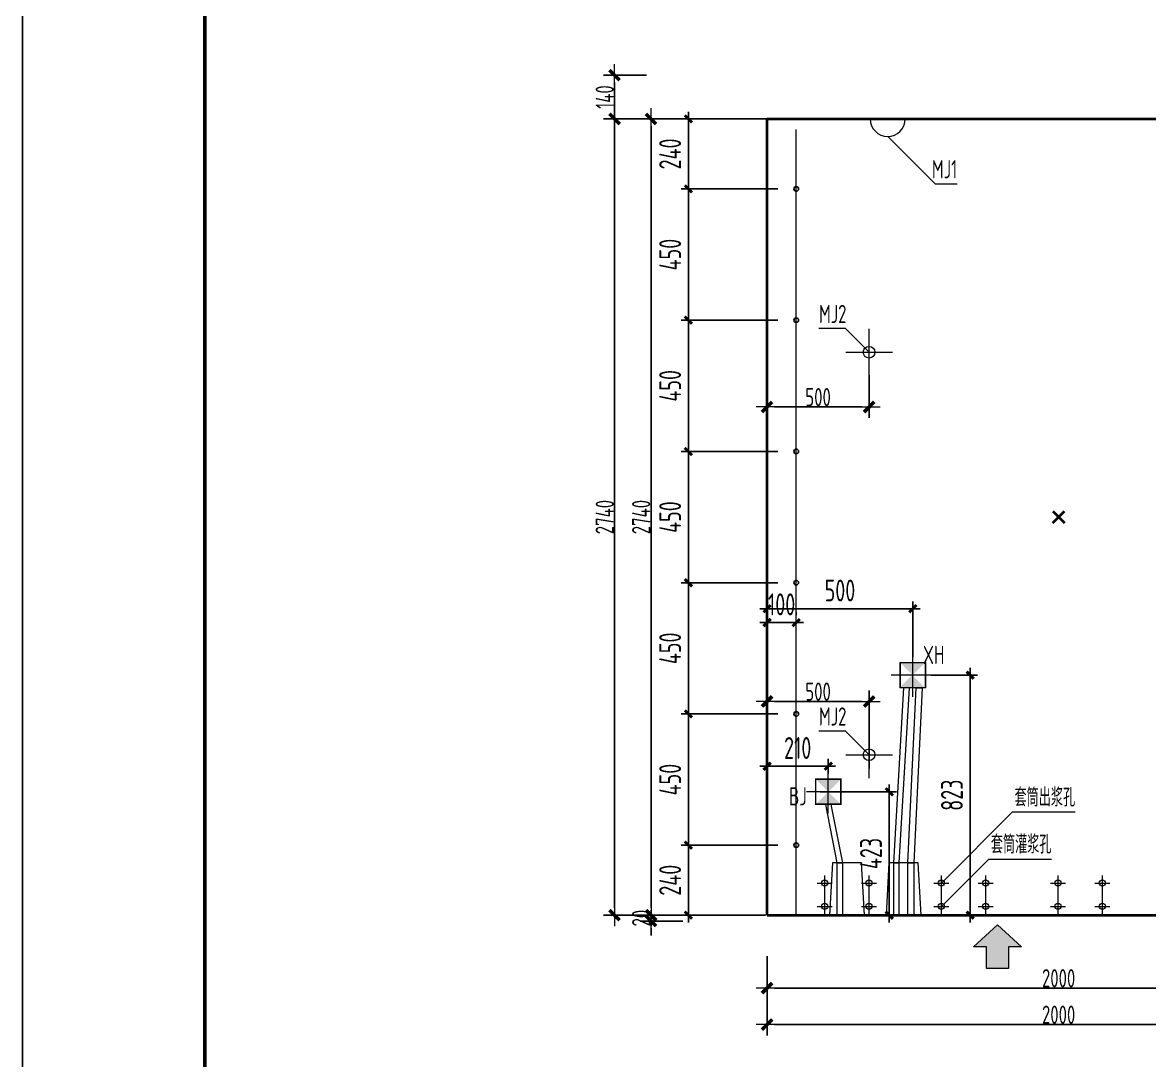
# Model space of a CAD drawing. Extents: x -85320 to 1679916, y -1321939 to 627.
# Drawn here: x 1617540 to 1633000, y -851246 to -837012 of the extents above; entities that cross this region are included whole.
import ezdxf
from ezdxf.enums import TextEntityAlignment as Align

# ---------------------------------------------------------------- set-up
doc = ezdxf.new("R2010")
doc.units = 0
doc.header["$LTSCALE"] = 1000
doc.linetypes.add('DOTE', pattern=[2.42, 2, -0.2, 0.02, -0.2])
for name, color, linetype in [('BORDER', 7, 'Continuous'), ('DIAN BOX', 7, 'Continuous'), ('S_WALL', 9, 'Continuous'), ('打印线框', 7, 'Continuous'), ('拉模', 7, 'Continuous')]:
    doc.layers.add(name, color=color, linetype=linetype)
for name, color, linetype, lineweight in [('WCOL', 7, 'Continuous', 0), ('参数表文字', 7, 'Continuous', 18), ('手孔', 6, 'Continuous', 0), ('直线', 7, 'Continuous', 18), ('预制墙埋件', 8, 'Continuous', 18), ('预制墙墙身水平筋', 130, 'Continuous', 18), ('预制墙墙身纵向受力筋', 1, 'Continuous', 18), ('预制墙详图标注', 3, 'Continuous', 18), ('预制墙详图轮廓', 3, 'Continuous', 35)]:
    doc.layers.add(name, color=color, linetype=linetype, lineweight=lineweight)
doc.styles.add('TSSD_Dimension', font='tssdeng.shx', dxfattribs={"width": 0.7, "bigfont": 'hztxt.shx'})
doc.styles.add('TSSD_Rein', font='Tssdeng.shx', dxfattribs={"width": 0.7, "bigfont": 'hztxt.shx'})
doc.styles.add('样式 1', font='yjkeng.shx', dxfattribs={"width": 0.7, "bigfont": 'yjkchn.shx'})
doc.dimstyles.new('标注', dxfattribs={"dimtxt": 300, "dimasz": 100, "dimexe": 100, "dimexo": 250, "dimgap": 100, "dimtad": 1, "dimdec": 0, "dimlfac": 0.25, "dimzin": 0, "dimdsep": 46, "dimtxsty": 'TSSD_Dimension', "dimblk": 'ARCHTICK', "dimcen": 0, "dimdle": 100, "dimclrt": 7, "dimadec": 0, "dimazin": 0, "dimtfac": 1, "dimtdec": 0, "dimtix": 1, "dimtmove": 2, "dimatfit": 3, "dimfxl": 1, "dimtolj": 1, "dimtzin": 0, "dimarcsym": 0})
doc.dimstyles.new('盈建科结构', dxfattribs={"dimscale": 100, "dimtxt": 2.5, "dimasz": 1, "dimexe": 1.5, "dimexo": 0.625, "dimgap": 0.1, "dimtad": 1, "dimdec": 0, "dimrnd": 1, "dimzin": 0, "dimdsep": 46, "dimtxsty": '样式 1', "dimblk": '_yjkbk', "dimblk1": 'ARCHTICK', "dimblk2": 'ARCHTICK', "dimcen": 0.09, "dimadec": 0, "dimazin": 0, "dimtfac": 1, "dimtdec": 4, "dimtix": 1, "dimtmove": 2, "dimatfit": 3, "dimfxl": 1, "dimtolj": 1, "dimtzin": 0, "dimarcsym": 0})

# ---------------------------------------------------------------- blocks, each defined once
blk = doc.blocks.new('_yjkbk')
blk.add_line((-1, 0), (1.5, 0))
blk.add_lwpolyline([(-0.7, -0.7, 0.5, 0.5, 0), (0.7, 0.7, 0.5, 0.5, 0)], format="xyseb")
blk = doc.blocks.new('*D1720')
at = {"layer": 'Defpoints', "color": 0, "transparency": 16777216}
for p in [(1627754, -849754), (1635754, -849754), (1635754, -850254)]:
    blk.add_point(p, dxfattribs=at)
at = {"layer": '预制墙详图标注', "color": 0, "lineweight": -2, "transparency": 16777216}
for p, q in [((1627754, -849816), (1627754, -850404)), ((1635754, -849816), (1635754, -850404)), ((1627854, -850254), (1635654, -850254))]:
    blk.add_line(p, q, dxfattribs=at)
at = {"layer": '预制墙详图标注', "color": 0, "lineweight": -2, "transparency": 16777216, "xscale": 100, "yscale": 100, "zscale": 100, "rotation": 180}
blk.add_blockref('_yjkbk', (1627754, -850254), dxfattribs=at)
at = {"layer": '预制墙详图标注', "color": 0, "lineweight": -2, "transparency": 16777216, "xscale": 100, "yscale": 100, "zscale": 100}
blk.add_blockref('_yjkbk', (1635754, -850254), dxfattribs=at)
at = {"layer": '预制墙详图标注', "color": 0, "transparency": 16777216, "insert": (1631754, -850244), "char_height": 250, "attachment_point": 8, "style": '样式 1'}
blk.add_mtext('\\A1;2000', dxfattribs=at)
blk = doc.blocks.new('_ArchTick')
at = {"color": 0, "linetype": 'ByBlock', "const_width": 0.4}
blk.add_lwpolyline([(-0.5, -0.5), (0.5, 0.5)], dxfattribs=at)
blk = doc.blocks.new('*D1721')
at = {"layer": 'Defpoints', "color": 0, "transparency": 16777216}
for p in [(1627754, -850254), (1635754, -850254), (1635754, -850754)]:
    blk.add_point(p, dxfattribs=at)
at = {"layer": '预制墙详图标注', "color": 0, "lineweight": -2, "transparency": 16777216}
for p, q in [((1627754, -850316), (1627754, -850904)), ((1635754, -850316), (1635754, -850904)), ((1627854, -850754), (1635654, -850754))]:
    blk.add_line(p, q, dxfattribs=at)
at = {"layer": '预制墙详图标注', "color": 0, "lineweight": -2, "transparency": 16777216, "xscale": 100, "yscale": 100, "zscale": 100, "rotation": 180}
blk.add_blockref('_yjkbk', (1627754, -850754), dxfattribs=at)
at = {"layer": '预制墙详图标注', "color": 0, "lineweight": -2, "transparency": 16777216, "xscale": 100, "yscale": 100, "zscale": 100}
blk.add_blockref('_yjkbk', (1635754, -850754), dxfattribs=at)
at = {"layer": '预制墙详图标注', "color": 0, "transparency": 16777216, "insert": (1631754, -850744), "char_height": 250, "attachment_point": 8, "style": '样式 1'}
blk.add_mtext('\\A1;2000', dxfattribs=at)
blk = doc.blocks.new('*D1722')
at = {"layer": 'Defpoints', "color": 0, "transparency": 16777216}
for p in [(1626162, -849254), (1626662, -849254), (1626662, -849334)]:
    blk.add_point(p, dxfattribs=at)
at = {"layer": '预制墙详图标注', "color": 0, "lineweight": -2, "transparency": 16777216}
for p, q in [((1626162, -849154), (1626162, -849054)), ((1626599, -849254), (1626012, -849254)), ((1626599, -849334), (1626012, -849334)), ((1626162, -849334), (1626162, -849254)), ((1626162, -849434), (1626162, -849534))]:
    blk.add_line(p, q, dxfattribs=at)
at = {"layer": '预制墙详图标注', "color": 0, "lineweight": -2, "transparency": 16777216, "xscale": 100, "yscale": 100, "zscale": 100}
for p, rotation in [((1626162, -849254), 270), ((1626162, -849334), 90)]:
    blk.add_blockref('_yjkbk', p, dxfattribs=dict(at, rotation=rotation))
at = {"layer": '预制墙详图标注', "color": 0, "transparency": 16777216, "insert": (1626152, -849294), "char_height": 250, "attachment_point": 8, "rotation": 90, "style": '样式 1'}
blk.add_mtext('\\A1;20', dxfattribs=at)
blk = doc.blocks.new('*D1768')
at = {"layer": 'Defpoints', "color": 0, "transparency": 16777216}
for p in [(1629754, -845051), (1627754, -845970), (1629754, -845962)]:
    blk.add_point(p, dxfattribs=at)
at = {"layer": 'WCOL', "color": 0, "lineweight": -2, "transparency": 16777216}
for p, q in [((1627654, -845051), (1629854, -845051)), ((1627754, -845720), (1627754, -844951)), ((1629754, -845712), (1629754, -844951))]:
    blk.add_line(p, q, dxfattribs=at)
at = {"layer": 'WCOL', "color": 0, "lineweight": -2, "transparency": 16777216, "xscale": 100, "yscale": 100, "zscale": 100, "rotation": 180}
blk.add_blockref('_ArchTick', (1627754, -845051), dxfattribs=at)
at = {"layer": 'WCOL', "color": 0, "lineweight": -2, "transparency": 16777216, "xscale": 100, "yscale": 100, "zscale": 100}
blk.add_blockref('_ArchTick', (1629754, -845051), dxfattribs=at)
at = {"layer": 'WCOL', "color": 7, "transparency": 16777216, "insert": (1628754, -844801), "char_height": 300, "attachment_point": 5, "style": 'TSSD_Dimension'}
blk.add_mtext('\\A1;500', dxfattribs=at)
blk = doc.blocks.new('手孔')
at = {"layer": '手孔', "color": 6}
blk.add_lwpolyline([(1383436, -746221), (1383916, -746221), (1383876, -745501), (1383476, -745501)], close=True, dxfattribs=at)
at = {"layer": '手孔', "color": 4}
for points in [[(1383538, -746221), (1383618, -746221), (1383618, -745501), (1383538, -745501)], [(1383817, -746221), (1383737, -746221), (1383737, -745501), (1383817, -745501)]]:
    blk.add_lwpolyline(points, close=True, dxfattribs=at)
blk = doc.blocks.new('*D1769')
at = {"layer": 'Defpoints', "color": 0, "transparency": 16777216}
for p in [(1629754, -845962), (1630540, -845962), (1629056, -849254)]:
    blk.add_point(p, dxfattribs=at)
at = {"layer": 'WCOL', "color": 0, "lineweight": -2, "transparency": 16777216}
for p, q in [((1630004, -845962), (1630640, -845962)), ((1630540, -849354), (1630540, -845862)), ((1629306, -849254), (1630640, -849254))]:
    blk.add_line(p, q, dxfattribs=at)
at = {"layer": 'WCOL', "color": 0, "lineweight": -2, "transparency": 16777216, "xscale": 100, "yscale": 100, "zscale": 100}
for p, rotation in [((1630540, -845962), 90), ((1630540, -849254), 270)]:
    blk.add_blockref('_ArchTick', p, dxfattribs=dict(at, rotation=rotation))
at = {"layer": 'WCOL', "color": 7, "transparency": 16777216, "insert": (1630290, -847608), "char_height": 300, "attachment_point": 5, "rotation": 90, "style": 'TSSD_Dimension'}
blk.add_mtext('\\A1;823', dxfattribs=at)
blk = doc.blocks.new('线盒反')
at = {"layer": 'DIAN BOX'}
h = blk.add_hatch(color=256, dxfattribs=at)
h.dxf.hatch_style = 1
h.paths.add_polyline_path([(1384986, -744413), (1384814, -744241), (1385158, -744241)])
at = {"color": 6, "const_width": 20}
blk.add_lwpolyline([(1384814, -744241), (1384814, -744241), (1385158, -744241), (1385158, -744585), (1384814, -744585), (1384814, -744241)], dxfattribs=at)
at = {"layer": 'WCOL', "color": 4, "linetype": 'DOTE'}
for p, q in [((1384986, -744712), (1384986, -744113)), ((1385286, -744413), (1384687, -744413))]:
    blk.add_line(p, q, dxfattribs=at)
at = {"layer": 'WCOL', "color": 5}
blk.add_lwpolyline([(1385158, -744585), (1384814, -744585), (1384814, -744241), (1385158, -744241)], close=True, dxfattribs=at)
blk = doc.blocks.new('线盒')
at = {"layer": 'DIAN BOX'}
h = blk.add_hatch(color=256, dxfattribs=at)
h.dxf.hatch_style = 1
h.paths.add_polyline_path([(1465682, -670175), (1465854, -670347), (1465510, -670347)])
at = {"color": 6, "const_width": 20}
blk.add_lwpolyline([(1465510, -670003), (1465854, -670003), (1465854, -670347), (1465510, -670347), (1465510, -670003)], dxfattribs=at)
at = {"layer": 'WCOL', "color": 4, "linetype": 'DOTE'}
for p, q in [((1465682, -670475), (1465682, -669876)), ((1465383, -670175), (1465982, -670175))]:
    blk.add_line(p, q, dxfattribs=at)
at = {"layer": 'WCOL', "color": 5}
blk.add_lwpolyline([(1465510, -670347), (1465854, -670347), (1465854, -670003), (1465510, -670003)], close=True, dxfattribs=at)
blk = doc.blocks.new('*D1956')
at = {"layer": 'Defpoints', "color": 0, "transparency": 16777216}
for p in [(1628234, -847562), (1629430, -847562), (1628353, -849254)]:
    blk.add_point(p, dxfattribs=at)
at = {"layer": '手孔', "color": 0, "lineweight": -2, "transparency": 16777216}
for p, q in [((1629430, -849354), (1629430, -847462)), ((1628484, -847562), (1629530, -847562)), ((1628603, -849254), (1629530, -849254))]:
    blk.add_line(p, q, dxfattribs=at)
at = {"layer": '手孔', "color": 0, "lineweight": -2, "transparency": 16777216, "xscale": 100, "yscale": 100, "zscale": 100}
for p, rotation in [((1629430, -847562), 90), ((1629430, -849254), 270)]:
    blk.add_blockref('_ArchTick', p, dxfattribs=dict(at, rotation=rotation))
at = {"layer": '手孔', "color": 7, "transparency": 16777216, "insert": (1629180, -848408), "char_height": 300, "attachment_point": 5, "rotation": 90, "style": 'TSSD_Dimension'}
blk.add_mtext('\\A1;423', dxfattribs=at)
blk = doc.blocks.new('*D1957')
at = {"layer": 'Defpoints', "color": 0, "transparency": 16777216}
for p in [(1628594, -847211), (1627754, -847553), (1628594, -847562)]:
    blk.add_point(p, dxfattribs=at)
at = {"layer": '手孔', "color": 0, "lineweight": -2, "transparency": 16777216}
for p, q in [((1627654, -847211), (1628694, -847211)), ((1627754, -847303), (1627754, -847111)), ((1628594, -847312), (1628594, -847111))]:
    blk.add_line(p, q, dxfattribs=at)
at = {"layer": '手孔', "color": 0, "lineweight": -2, "transparency": 16777216, "xscale": 100, "yscale": 100, "zscale": 100, "rotation": 180}
blk.add_blockref('_ArchTick', (1627754, -847211), dxfattribs=at)
at = {"layer": '手孔', "color": 0, "lineweight": -2, "transparency": 16777216, "xscale": 100, "yscale": 100, "zscale": 100}
blk.add_blockref('_ArchTick', (1628594, -847211), dxfattribs=at)
at = {"layer": '手孔', "color": 7, "transparency": 16777216, "insert": (1628174, -846961), "char_height": 300, "attachment_point": 5, "style": 'TSSD_Dimension'}
blk.add_mtext('\\A1;210', dxfattribs=at)
blk = doc.blocks.new('*D2057')
at = {"layer": 'Defpoints', "color": 0, "transparency": 16777216}
for p in [(1627754, -841784), (1629154, -841784), (1629154, -842284)]:
    blk.add_point(p, dxfattribs=at)
at = {"layer": '预制墙详图标注', "color": 0, "lineweight": -2, "transparency": 16777216}
for p, q in [((1627754, -841846), (1627754, -842434)), ((1629154, -841846), (1629154, -842434)), ((1627854, -842284), (1629054, -842284))]:
    blk.add_line(p, q, dxfattribs=at)
at = {"layer": '预制墙详图标注', "color": 0, "lineweight": -2, "transparency": 16777216, "xscale": 100, "yscale": 100, "zscale": 100, "rotation": 180}
blk.add_blockref('_yjkbk', (1627754, -842284), dxfattribs=at)
at = {"layer": '预制墙详图标注', "color": 0, "lineweight": -2, "transparency": 16777216, "xscale": 100, "yscale": 100, "zscale": 100}
blk.add_blockref('_yjkbk', (1629154, -842284), dxfattribs=at)
at = {"layer": '预制墙详图标注', "color": 0, "transparency": 16777216, "insert": (1628454, -842274), "char_height": 250, "attachment_point": 8, "style": '样式 1'}
blk.add_mtext('\\A1;500', dxfattribs=at)
blk = doc.blocks.new('*D2058')
at = {"layer": 'Defpoints', "color": 0, "transparency": 16777216}
for p in [(1629154, -846323), (1627754, -847304), (1629154, -847304)]:
    blk.add_point(p, dxfattribs=at)
at = {"layer": '预制墙详图标注', "color": 0, "lineweight": -2, "transparency": 16777216}
for p, q in [((1627754, -847241), (1627754, -846173)), ((1629154, -847241), (1629154, -846173)), ((1627854, -846323), (1629054, -846323))]:
    blk.add_line(p, q, dxfattribs=at)
at = {"layer": '预制墙详图标注', "color": 0, "lineweight": -2, "transparency": 16777216, "xscale": 100, "yscale": 100, "zscale": 100, "rotation": 180}
blk.add_blockref('_yjkbk', (1627754, -846323), dxfattribs=at)
at = {"layer": '预制墙详图标注', "color": 0, "lineweight": -2, "transparency": 16777216, "xscale": 100, "yscale": 100, "zscale": 100}
blk.add_blockref('_yjkbk', (1629154, -846323), dxfattribs=at)
at = {"layer": '预制墙详图标注', "color": 0, "transparency": 16777216, "insert": (1628454, -846313), "char_height": 250, "attachment_point": 8, "style": '样式 1'}
blk.add_mtext('\\A1;500', dxfattribs=at)
blk = doc.blocks.new('*D2259')
at = {"layer": 'Defpoints', "color": 0, "transparency": 16777216}
for p in [(1626162, -838334), (1626662, -838334), (1626662, -849254)]:
    blk.add_point(p, dxfattribs=at)
at = {"layer": '预制墙详图标注', "color": 0, "lineweight": -2, "transparency": 16777216}
for p, q in [((1626599, -838334), (1626012, -838334)), ((1626162, -849154), (1626162, -838434)), ((1626599, -849254), (1626012, -849254))]:
    blk.add_line(p, q, dxfattribs=at)
at = {"layer": '预制墙详图标注', "color": 0, "lineweight": -2, "transparency": 16777216, "xscale": 100, "yscale": 100, "zscale": 100}
for p, rotation in [((1626162, -838334), 90), ((1626162, -849254), 270)]:
    blk.add_blockref('_yjkbk', p, dxfattribs=dict(at, rotation=rotation))
at = {"layer": '预制墙详图标注', "color": 0, "transparency": 16777216, "insert": (1626152, -843794), "char_height": 250, "attachment_point": 8, "rotation": 90, "style": '样式 1'}
blk.add_mtext('\\A1;2740', dxfattribs=at)
blk = doc.blocks.new('*D2260')
at = {"layer": 'Defpoints', "color": 0, "transparency": 16777216}
for p in [(1625662, -838334), (1626162, -838334), (1626162, -849254)]:
    blk.add_point(p, dxfattribs=at)
at = {"layer": '预制墙详图标注', "color": 0, "lineweight": -2, "transparency": 16777216}
for p, q in [((1626099, -838334), (1625512, -838334)), ((1625662, -849154), (1625662, -838434)), ((1626099, -849254), (1625512, -849254))]:
    blk.add_line(p, q, dxfattribs=at)
at = {"layer": '预制墙详图标注', "color": 0, "lineweight": -2, "transparency": 16777216, "xscale": 100, "yscale": 100, "zscale": 100}
for p, rotation in [((1625662, -838334), 90), ((1625662, -849254), 270)]:
    blk.add_blockref('_yjkbk', p, dxfattribs=dict(at, rotation=rotation))
at = {"layer": '预制墙详图标注', "color": 0, "transparency": 16777216, "insert": (1625652, -843794), "char_height": 250, "attachment_point": 8, "rotation": 90, "style": '样式 1'}
blk.add_mtext('\\A1;2740', dxfattribs=at)
blk = doc.blocks.new('*D2261')
at = {"layer": 'Defpoints', "color": 0, "transparency": 16777216}
for p in [(1625662, -837734), (1626162, -837734), (1626162, -838334)]:
    blk.add_point(p, dxfattribs=at)
at = {"layer": '预制墙详图标注', "color": 0, "lineweight": -2, "transparency": 16777216}
for p, q in [((1626099, -837734), (1625512, -837734)), ((1625662, -838234), (1625662, -837834)), ((1626099, -838334), (1625512, -838334))]:
    blk.add_line(p, q, dxfattribs=at)
at = {"layer": '预制墙详图标注', "color": 0, "lineweight": -2, "transparency": 16777216, "xscale": 100, "yscale": 100, "zscale": 100}
for p, rotation in [((1625662, -837734), 90), ((1625662, -838334), 270)]:
    blk.add_blockref('_yjkbk', p, dxfattribs=dict(at, rotation=rotation))
at = {"layer": '预制墙详图标注', "color": 0, "transparency": 16777216, "insert": (1625652, -838034), "char_height": 250, "attachment_point": 8, "rotation": 90, "style": '样式 1'}
blk.add_mtext('\\A1;140', dxfattribs=at)
blk = doc.blocks.new('图框1')
at = {"layer": 'BORDER', "const_width": 50}
blk.add_lwpolyline([(1377779, -823089), (1377779, -783089), (1433679, -783089), (1433679, -823089)], close=True, dxfattribs=at)
blk = doc.blocks.new('*D3015')
at = {"layer": 'Defpoints', "color": 0, "transparency": 16777216}
for p in [(1020088, -842247), (1021395, -842247), (1021395, -843207)]:
    blk.add_point(p, dxfattribs=at)
at = {"layer": '拉模', "color": 0, "lineweight": -2, "transparency": 16777216}
for p, q in [((1021145, -842247), (1019988, -842247)), ((1020088, -843307), (1020088, -842147)), ((1021145, -843207), (1019988, -843207))]:
    blk.add_line(p, q, dxfattribs=at)
at = {"layer": '拉模', "color": 0, "lineweight": -2, "transparency": 16777216, "xscale": 100, "yscale": 100, "zscale": 100}
for p, rotation in [((1020088, -842247), 90), ((1020088, -843207), 270)]:
    blk.add_blockref('_ArchTick', p, dxfattribs=dict(at, rotation=rotation))
at = {"layer": '拉模', "color": 7, "transparency": 16777216, "insert": (1019838, -842727), "char_height": 300, "attachment_point": 5, "rotation": 90, "style": 'TSSD_Dimension'}
blk.add_mtext('\\A1;240', dxfattribs=at)
blk = doc.blocks.new('*D3016')
at = {"layer": 'Defpoints', "color": 0, "transparency": 16777216}
for p in [(1021167, -839295), (1021567, -839194), (1021567, -839295)]:
    blk.add_point(p, dxfattribs=at)
at = {"layer": '拉模', "color": 0, "lineweight": -2, "transparency": 16777216}
for p, q in [((1021167, -839045), (1021167, -839094)), ((1021567, -839045), (1021567, -839094)), ((1021167, -839194), (1021067, -839194)), ((1021167, -839194), (1021567, -839194)), ((1021567, -839194), (1021667, -839194))]:
    blk.add_line(p, q, dxfattribs=at)
at = {"layer": '拉模', "color": 0, "lineweight": -2, "transparency": 16777216, "xscale": 100, "yscale": 100, "zscale": 100}
blk.add_blockref('_ArchTick', (1021167, -839194), dxfattribs=at)
at = {"layer": '拉模', "color": 0, "lineweight": -2, "transparency": 16777216, "xscale": 100, "yscale": 100, "zscale": 100, "rotation": 180}
blk.add_blockref('_ArchTick', (1021567, -839194), dxfattribs=at)
at = {"layer": '拉模', "color": 7, "transparency": 16777216, "insert": (1021367, -838944), "char_height": 300, "attachment_point": 5, "style": 'TSSD_Dimension'}
blk.add_mtext('\\A1;100', dxfattribs=at)
blk = doc.blocks.new('*D3017')
at = {"layer": 'Defpoints', "color": 0, "transparency": 16777216}
for p in [(1021567, -840447), (1020088, -842247), (1021567, -842247)]:
    blk.add_point(p, dxfattribs=at)
at = {"layer": '拉模', "color": 0, "lineweight": -2, "transparency": 16777216}
for p, q in [((1020088, -840347), (1020088, -842347)), ((1021317, -840447), (1019988, -840447)), ((1021317, -842247), (1019988, -842247))]:
    blk.add_line(p, q, dxfattribs=at)
at = {"layer": '拉模', "color": 0, "lineweight": -2, "transparency": 16777216, "xscale": 100, "yscale": 100, "zscale": 100}
for p, rotation in [((1020088, -840447), 90), ((1020088, -842247), 270)]:
    blk.add_blockref('_ArchTick', p, dxfattribs=dict(at, rotation=rotation))
at = {"layer": '拉模', "color": 7, "transparency": 16777216, "insert": (1019838, -841347), "char_height": 300, "attachment_point": 5, "rotation": 90, "style": 'TSSD_Dimension'}
blk.add_mtext('\\A1;450', dxfattribs=at)
blk = doc.blocks.new('*D3018')
at = {"layer": 'Defpoints', "color": 0, "transparency": 16777216}
for p in [(1021567, -838647), (1020088, -840447), (1021567, -840447)]:
    blk.add_point(p, dxfattribs=at)
at = {"layer": '拉模', "color": 0, "lineweight": -2, "transparency": 16777216}
for p, q in [((1020088, -838547), (1020088, -840547)), ((1021317, -838647), (1019988, -838647)), ((1021317, -840447), (1019988, -840447))]:
    blk.add_line(p, q, dxfattribs=at)
at = {"layer": '拉模', "color": 0, "lineweight": -2, "transparency": 16777216, "xscale": 100, "yscale": 100, "zscale": 100}
for p, rotation in [((1020088, -838647), 90), ((1020088, -840447), 270)]:
    blk.add_blockref('_ArchTick', p, dxfattribs=dict(at, rotation=rotation))
at = {"layer": '拉模', "color": 7, "transparency": 16777216, "insert": (1019838, -839547), "char_height": 300, "attachment_point": 5, "rotation": 90, "style": 'TSSD_Dimension'}
blk.add_mtext('\\A1;450', dxfattribs=at)
blk = doc.blocks.new('*D3019')
at = {"layer": 'Defpoints', "color": 0, "transparency": 16777216}
for p in [(1021567, -836847), (1020088, -838647), (1021567, -838647)]:
    blk.add_point(p, dxfattribs=at)
at = {"layer": '拉模', "color": 0, "lineweight": -2, "transparency": 16777216}
for p, q in [((1021317, -836847), (1019988, -836847)), ((1020088, -836747), (1020088, -838747)), ((1021317, -838647), (1019988, -838647))]:
    blk.add_line(p, q, dxfattribs=at)
at = {"layer": '拉模', "color": 0, "lineweight": -2, "transparency": 16777216, "xscale": 100, "yscale": 100, "zscale": 100}
for p, rotation in [((1020088, -836847), 90), ((1020088, -838647), 270)]:
    blk.add_blockref('_ArchTick', p, dxfattribs=dict(at, rotation=rotation))
at = {"layer": '拉模', "color": 7, "transparency": 16777216, "insert": (1019838, -837747), "char_height": 300, "attachment_point": 5, "rotation": 90, "style": 'TSSD_Dimension'}
blk.add_mtext('\\A1;450', dxfattribs=at)
blk = doc.blocks.new('*D3020')
at = {"layer": 'Defpoints', "color": 0, "transparency": 16777216}
for p in [(1021567, -835047), (1020088, -836847), (1021567, -836847)]:
    blk.add_point(p, dxfattribs=at)
at = {"layer": '拉模', "color": 0, "lineweight": -2, "transparency": 16777216}
for p, q in [((1020088, -834947), (1020088, -836947)), ((1021317, -835047), (1019988, -835047)), ((1021317, -836847), (1019988, -836847))]:
    blk.add_line(p, q, dxfattribs=at)
at = {"layer": '拉模', "color": 0, "lineweight": -2, "transparency": 16777216, "xscale": 100, "yscale": 100, "zscale": 100}
for p, rotation in [((1020088, -835047), 90), ((1020088, -836847), 270)]:
    blk.add_blockref('_ArchTick', p, dxfattribs=dict(at, rotation=rotation))
at = {"layer": '拉模', "color": 7, "transparency": 16777216, "insert": (1019838, -835947), "char_height": 300, "attachment_point": 5, "rotation": 90, "style": 'TSSD_Dimension'}
blk.add_mtext('\\A1;450', dxfattribs=at)
blk = doc.blocks.new('*D3021')
at = {"layer": 'Defpoints', "color": 0, "transparency": 16777216}
for p in [(1021567, -833247), (1020088, -835047), (1021567, -835047)]:
    blk.add_point(p, dxfattribs=at)
at = {"layer": '拉模', "color": 0, "lineweight": -2, "transparency": 16777216}
for p, q in [((1020088, -833147), (1020088, -835147)), ((1021317, -833247), (1019988, -833247)), ((1021317, -835047), (1019988, -835047))]:
    blk.add_line(p, q, dxfattribs=at)
at = {"layer": '拉模', "color": 0, "lineweight": -2, "transparency": 16777216, "xscale": 100, "yscale": 100, "zscale": 100}
for p, rotation in [((1020088, -833247), 90), ((1020088, -835047), 270)]:
    blk.add_blockref('_ArchTick', p, dxfattribs=dict(at, rotation=rotation))
at = {"layer": '拉模', "color": 7, "transparency": 16777216, "insert": (1019838, -834147), "char_height": 300, "attachment_point": 5, "rotation": 90, "style": 'TSSD_Dimension'}
blk.add_mtext('\\A1;450', dxfattribs=at)
blk = doc.blocks.new('*D3022')
at = {"layer": 'Defpoints', "color": 0, "transparency": 16777216}
for p in [(1020088, -832287), (1021567, -832287), (1021567, -833247)]:
    blk.add_point(p, dxfattribs=at)
at = {"layer": '拉模', "color": 0, "lineweight": -2, "transparency": 16777216}
for p, q in [((1020088, -833347), (1020088, -832187)), ((1021317, -832287), (1019988, -832287)), ((1021317, -833247), (1019988, -833247))]:
    blk.add_line(p, q, dxfattribs=at)
at = {"layer": '拉模', "color": 0, "lineweight": -2, "transparency": 16777216, "xscale": 100, "yscale": 100, "zscale": 100}
for p, rotation in [((1020088, -832287), 90), ((1020088, -833247), 270)]:
    blk.add_blockref('_ArchTick', p, dxfattribs=dict(at, rotation=rotation))
at = {"layer": '拉模', "color": 7, "transparency": 16777216, "insert": (1019838, -832767), "char_height": 300, "attachment_point": 5, "rotation": 90, "style": 'TSSD_Dimension'}
blk.add_mtext('\\A1;240', dxfattribs=at)
blk = doc.blocks.new('拉模孔')
at = {"layer": 'S_WALL'}
for centre in [(1021567.4, -833246.6), (1021567.4, -835046.6), (1021567.4, -836846.6), (1021567.4, -838646.6), (1021567.4, -840446.6), (1021567.4, -842246.6)]:
    blk.add_circle(centre, 32, dxfattribs=at)
at = {"layer": '拉模', "color": 3, "lineweight": 0}
blk.add_line((1021567.4, -843206.6), (1021567.4, -832432.7), dxfattribs=at)
at = {"layer": '拉模', "color": 3}
for base, p1, p2, picture, middle in [((1020088.1, -832286.6), (1021567.4, -833246.6), (1021567.4, -832286.6), '*D3022', (1019838.1, -832766.6)), ((1020088.1, -835046.6), (1021567.4, -833246.6), (1021567.4, -835046.6), '*D3021', (1019838.1, -834146.6)), ((1020088.1, -836846.6), (1021567.4, -835046.6), (1021567.4, -836846.6), '*D3020', (1019838.1, -835946.6)), ((1020088.1, -838646.6), (1021567.4, -836846.6), (1021567.4, -838646.6), '*D3019', (1019838.1, -837746.6)), ((1020088.1, -840446.6), (1021567.4, -838646.6), (1021567.4, -840446.6), '*D3018', (1019838.1, -839546.6)), ((1020088.1, -842246.6), (1021567.4, -840446.6), (1021567.4, -842246.6), '*D3017', (1019838.1, -841346.6)), ((1020088.1, -842246.6), (1021395.2, -843206.6), (1021395.2, -842246.6), '*D3015', (1019838.1, -842726.6))]:
    dim = blk.add_linear_dim(base=base, p1=p1, p2=p2, angle=90, dimstyle='标注', dxfattribs=at)
    dim.commit()
    dim.dimension.update_dxf_attribs({"geometry": picture, "text_midpoint": middle})
dim = blk.add_linear_dim(base=(1021567.4, -839193.9), p1=(1021167.4, -839294.6), p2=(1021567.4, -839294.6), dimstyle='标注', dxfattribs=at)
dim.commit()
dim.dimension.update_dxf_attribs({"geometry": '*D3016', "text_midpoint": (1021367.4, -838943.9)})

msp = doc.modelspace()

# ---------------------------------------------------------------- hatches: boundary and pattern name
at = {"layer": 'DIAN BOX'}
h = msp.add_hatch(color=256, dxfattribs=at)
h.dxf.hatch_style = 1
h.paths.add_polyline_path([(1629746.584, -845959.984), (1629918.584, -846131.984), (1629574.584, -846131.984)])
h = msp.add_hatch(color=256, dxfattribs=at)
h.dxf.hatch_style = 1
h.paths.add_polyline_path([(1628593.687, -847561.635), (1628765.687, -847389.635), (1628421.687, -847389.635)])
at = {"layer": 'WCOL'}
h = msp.add_hatch(color=4, dxfattribs=at)
h.dxf.hatch_style = 1
h.paths.add_polyline_path([(1631245.066, -849686.359), (1631065.066, -849686.359), (1631065.066, -849986.359), (1630765.066, -849986.359), (1630765.066, -849686.359), (1630585.066, -849686.359), (1630915.066, -849386.359)])

# ---------------------------------------------------------------- linework, layer by layer
at = {"layer": 'WCOL', "color": 7}
for points in [[(1629488.579, -848533.635), (1629568.579, -848533.635), (1629706.446, -846133.635), (1629626.446, -846133.635)], [(1629767.062, -848533.635), (1629687.062, -848533.635), (1629800.928, -846133.635), (1629880.928, -846133.635)], [(1628713.277, -848533.635), (1628793.277, -848533.635), (1628633.687, -847733.635), (1628553.687, -847733.635)]]:
    msp.add_lwpolyline(points, close=True, dxfattribs=at)
at = {"layer": 'WCOL'}
msp.add_lwpolyline([(1631245.066, -849686.359), (1631065.066, -849686.359), (1631065.066, -849986.359), (1630765.066, -849986.359), (1630765.066, -849686.359), (1630585.066, -849686.359), (1630915.066, -849386.359), (1631245.066, -849686.359)], dxfattribs=at)
at = {"layer": '手孔', "color": 6}
msp.add_lwpolyline([(1628611.29, -849253.635), (1629091.29, -849253.635), (1629051.29, -848533.635), (1628651.29, -848533.635)], close=True, dxfattribs=at)
at = {"layer": '手孔', "color": 4}
msp.add_lwpolyline([(1628713.277, -849253.635), (1628793.277, -849253.635), (1628793.277, -848533.635), (1628713.277, -848533.635)], close=True, dxfattribs=at)
at = {"layer": '打印线框', "color": 1}
msp.add_lwpolyline([(1617539.787, -867870.959), (1617539.787, -825870.959), (1676939.787, -825870.959), (1676939.787, -867870.959)], close=True, dxfattribs=at)
at = {"layer": '直线', "lineweight": 18}
for points in [[(1629409.687, -838573.635), (1630059.687, -839223.635), (1630362.572, -839223.635)], [(1629153.687, -841533.635), (1628828.687, -841208.635), (1628465.225, -841208.635)], [(1629153.687, -847053.635), (1628828.687, -846728.635), (1628465.225, -846728.635)], [(1630145.687, -848813.635), (1631120.687, -847838.635), (1631980.529, -847838.635)], [(1630145.687, -849133.635), (1630795.687, -848483.635), (1631655.529, -848483.635)]]:
    msp.add_lwpolyline(points, dxfattribs=at)
at = {"layer": '预制墙埋件', "lineweight": 18}
for p, q in [((1629153.687, -841853.635), (1629153.687, -841213.635)), ((1628833.687, -841533.635), (1629473.687, -841533.635)), ((1629153.687, -847373.635), (1629153.687, -846733.635)), ((1628833.687, -847053.635), (1629473.687, -847053.635))]:
    msp.add_line(p, q, dxfattribs=at)
for centre in [(1629153.687, -841533.635), (1629153.687, -847053.635)]:
    msp.add_circle(centre, 80, dxfattribs=at)
msp.add_arc((1629409.687, -838333.635), 240, 180, 0, dxfattribs=at)
at = {"layer": '预制墙墙身水平筋', "color": 4}
msp.add_lwpolyline([(1380116.859, -811851.87), (1617539.787, -811851.87), (1617539.787, -889482.118), (1380116.859, -889482.118)], close=True, dxfattribs=at)
at = {"layer": '预制墙墙身水平筋', "lineweight": 18, "const_width": 0.18}
for points in [[(1627090.222, -838493.635), (1626953.687, -838493.635), (1626953.687, -838453.635), (1627753.687, -838453.635), (1627753.687, -838493.635), (1626953.687, -838493.635), (1626953.687, -838453.635), (1627090.222, -838453.635)], [(1627090.222, -838493.635), (1626953.687, -838493.635), (1626953.687, -838453.635), (1627753.687, -838453.635), (1627753.687, -838493.635), (1626953.687, -838493.635), (1626953.687, -838453.635), (1627090.222, -838453.635)], [(1627090.222, -839313.635), (1626953.687, -839313.635), (1626953.687, -839273.635), (1627753.687, -839273.635), (1627753.687, -839313.635), (1626953.687, -839313.635), (1626953.687, -839273.635), (1627090.222, -839273.635)], [(1627090.222, -839313.635), (1626953.687, -839313.635), (1626953.687, -839273.635), (1627753.687, -839273.635), (1627753.687, -839313.635), (1626953.687, -839313.635), (1626953.687, -839273.635), (1627090.222, -839273.635)], [(1627090.222, -840113.635), (1626953.687, -840113.635), (1626953.687, -840073.635), (1627753.687, -840073.635), (1627753.687, -840113.635), (1626953.687, -840113.635), (1626953.687, -840073.635), (1627090.222, -840073.635)], [(1627090.222, -840113.635), (1626953.687, -840113.635), (1626953.687, -840073.635), (1627753.687, -840073.635), (1627753.687, -840113.635), (1626953.687, -840113.635), (1626953.687, -840073.635), (1627090.222, -840073.635)], [(1627090.222, -840913.635), (1626953.687, -840913.635), (1626953.687, -840873.635), (1627753.687, -840873.635), (1627753.687, -840913.635), (1626953.687, -840913.635), (1626953.687, -840873.635), (1627090.222, -840873.635)], [(1627090.222, -840913.635), (1626953.687, -840913.635), (1626953.687, -840873.635), (1627753.687, -840873.635), (1627753.687, -840913.635), (1626953.687, -840913.635), (1626953.687, -840873.635), (1627090.222, -840873.635)], [(1627090.222, -841713.635), (1626953.687, -841713.635), (1626953.687, -841673.635), (1627753.687, -841673.635), (1627753.687, -841713.635), (1626953.687, -841713.635), (1626953.687, -841673.635), (1627090.222, -841673.635)], [(1627090.222, -841713.635), (1626953.687, -841713.635), (1626953.687, -841673.635), (1627753.687, -841673.635), (1627753.687, -841713.635), (1626953.687, -841713.635), (1626953.687, -841673.635), (1627090.222, -841673.635)], [(1627090.222, -842513.635), (1626953.687, -842513.635), (1626953.687, -842473.635), (1627753.687, -842473.635), (1627753.687, -842513.635), (1626953.687, -842513.635), (1626953.687, -842473.635), (1627090.222, -842473.635)], [(1627090.222, -842513.635), (1626953.687, -842513.635), (1626953.687, -842473.635), (1627753.687, -842473.635), (1627753.687, -842513.635), (1626953.687, -842513.635), (1626953.687, -842473.635), (1627090.222, -842473.635)], [(1627090.222, -843313.635), (1626953.687, -843313.635), (1626953.687, -843273.635), (1627753.687, -843273.635), (1627753.687, -843313.635), (1626953.687, -843313.635), (1626953.687, -843273.635), (1627090.222, -843273.635)], [(1627090.222, -843313.635), (1626953.687, -843313.635), (1626953.687, -843273.635), (1627753.687, -843273.635), (1627753.687, -843313.635), (1626953.687, -843313.635), (1626953.687, -843273.635), (1627090.222, -843273.635)], [(1627090.222, -844113.635), (1626953.687, -844113.635), (1626953.687, -844073.635), (1627753.687, -844073.635), (1627753.687, -844113.635), (1626953.687, -844113.635), (1626953.687, -844073.635), (1627090.222, -844073.635)], [(1627090.222, -844113.635), (1626953.687, -844113.635), (1626953.687, -844073.635), (1627753.687, -844073.635), (1627753.687, -844113.635), (1626953.687, -844113.635), (1626953.687, -844073.635), (1627090.222, -844073.635)], [(1627090.222, -844913.635), (1626953.687, -844913.635), (1626953.687, -844873.635), (1627753.687, -844873.635), (1627753.687, -844913.635), (1626953.687, -844913.635), (1626953.687, -844873.635), (1627090.222, -844873.635)], [(1627090.222, -844913.635), (1626953.687, -844913.635), (1626953.687, -844873.635), (1627753.687, -844873.635), (1627753.687, -844913.635), (1626953.687, -844913.635), (1626953.687, -844873.635), (1627090.222, -844873.635)], [(1627090.222, -845713.635), (1626953.687, -845713.635), (1626953.687, -845673.635), (1627753.687, -845673.635), (1627753.687, -845713.635), (1626953.687, -845713.635), (1626953.687, -845673.635), (1627090.222, -845673.635)], [(1627090.222, -845713.635), (1626953.687, -845713.635), (1626953.687, -845673.635), (1627753.687, -845673.635), (1627753.687, -845713.635), (1626953.687, -845713.635), (1626953.687, -845673.635), (1627090.222, -845673.635)], [(1627090.222, -846513.635), (1626953.687, -846513.635), (1626953.687, -846473.635), (1627753.687, -846473.635), (1627753.687, -846513.635), (1626953.687, -846513.635), (1626953.687, -846473.635), (1627090.222, -846473.635)], [(1627090.222, -846513.635), (1626953.687, -846513.635), (1626953.687, -846473.635), (1627753.687, -846473.635), (1627753.687, -846513.635), (1626953.687, -846513.635), (1626953.687, -846473.635), (1627090.222, -846473.635)], [(1627090.222, -847313.635), (1626953.687, -847313.635), (1626953.687, -847273.635), (1627753.687, -847273.635), (1627753.687, -847313.635), (1626953.687, -847313.635), (1626953.687, -847273.635), (1627090.222, -847273.635)], [(1627090.222, -847313.635), (1626953.687, -847313.635), (1626953.687, -847273.635), (1627753.687, -847273.635), (1627753.687, -847313.635), (1626953.687, -847313.635), (1626953.687, -847273.635), (1627090.222, -847273.635)], [(1627090.222, -847713.635), (1626953.687, -847713.635), (1626953.687, -847673.635), (1627753.687, -847673.635), (1627753.687, -847713.635), (1626953.687, -847713.635), (1626953.687, -847673.635), (1627090.222, -847673.635)], [(1627090.222, -847713.635), (1626953.687, -847713.635), (1626953.687, -847673.635), (1627753.687, -847673.635), (1627753.687, -847713.635), (1626953.687, -847713.635), (1626953.687, -847673.635), (1627090.222, -847673.635)], [(1627090.222, -848113.635), (1626953.687, -848113.635), (1626953.687, -848073.635), (1627753.687, -848073.635), (1627753.687, -848113.635), (1626953.687, -848113.635), (1626953.687, -848073.635), (1627090.222, -848073.635)], [(1627090.222, -848113.635), (1626953.687, -848113.635), (1626953.687, -848073.635), (1627753.687, -848073.635), (1627753.687, -848113.635), (1626953.687, -848113.635), (1626953.687, -848073.635), (1627090.222, -848073.635)], [(1627090.222, -848513.635), (1626953.687, -848513.635), (1626953.687, -848473.635), (1627753.687, -848473.635), (1627753.687, -848513.635), (1626953.687, -848513.635), (1626953.687, -848473.635), (1627090.222, -848473.635)], [(1627090.222, -848513.635), (1626953.687, -848513.635), (1626953.687, -848473.635), (1627753.687, -848473.635), (1627753.687, -848513.635), (1626953.687, -848513.635), (1626953.687, -848473.635), (1627090.222, -848473.635)], [(1627090.222, -848953.635), (1626953.687, -848953.635), (1626953.687, -848913.635), (1627753.687, -848913.635), (1627753.687, -848953.635), (1626953.687, -848953.635), (1626953.687, -848913.635), (1627090.222, -848913.635)], [(1627090.222, -848953.635), (1626953.687, -848953.635), (1626953.687, -848913.635), (1627753.687, -848913.635), (1627753.687, -848953.635), (1626953.687, -848953.635), (1626953.687, -848913.635), (1627090.222, -848913.635)]]:
    msp.add_lwpolyline(points, close=True, dxfattribs=at)
at = {"layer": '预制墙墙身纵向受力筋', "lineweight": 18}
for p, q in [((1628545.687, -849236.302), (1628545.687, -848710.969)), ((1629153.687, -849236.302), (1629153.687, -848710.969)), ((1630145.687, -849236.302), (1630145.687, -848710.969)), ((1630753.687, -849236.302), (1630753.687, -848710.969)), ((1631745.687, -849236.302), (1631745.687, -848710.969)), ((1632353.687, -849236.302), (1632353.687, -848710.969)), ((1628443.02, -848813.635), (1628648.354, -848813.635)), ((1629051.02, -848813.635), (1629256.354, -848813.635)), ((1630043.02, -848813.635), (1630248.354, -848813.635)), ((1630651.02, -848813.635), (1630856.354, -848813.635)), ((1631643.02, -848813.635), (1631848.354, -848813.635)), ((1632251.02, -848813.635), (1632456.354, -848813.635)), ((1628443.02, -849133.635), (1628648.354, -849133.635)), ((1629051.02, -849133.635), (1629256.354, -849133.635)), ((1630043.02, -849133.635), (1630248.354, -849133.635)), ((1630651.02, -849133.635), (1630856.354, -849133.635)), ((1631643.02, -849133.635), (1631848.354, -849133.635)), ((1632251.02, -849133.635), (1632456.354, -849133.635))]:
    msp.add_line(p, q, dxfattribs=at)
at = {"layer": '预制墙墙身纵向受力筋', "lineweight": 18, "const_width": 0.18}
for points in [[(1628321.687, -838333.635), (1628321.687, -837269.635), (1628385.687, -837269.635), (1628385.687, -838333.635)], [(1629121.687, -838333.635), (1629121.687, -837269.635), (1629185.687, -837269.635), (1629185.687, -838333.635)], [(1629921.687, -838333.635), (1629921.687, -837269.635), (1629985.687, -837269.635), (1629985.687, -838333.635)], [(1630721.687, -838333.635), (1630721.687, -837269.635), (1630785.687, -837269.635), (1630785.687, -838333.635)], [(1631521.687, -838333.635), (1631521.687, -837269.635), (1631585.687, -837269.635), (1631585.687, -838333.635)], [(1632321.687, -838333.635), (1632321.687, -837269.635), (1632385.687, -837269.635), (1632385.687, -838333.635)]]:
    msp.add_lwpolyline(points, close=True, dxfattribs=at)
at = {"layer": '预制墙墙身纵向受力筋', "lineweight": 18}
for centre in [(1628545.687, -848813.635), (1629153.687, -848813.635), (1630145.687, -848813.635), (1630753.687, -848813.635), (1631745.687, -848813.635), (1632353.687, -848813.635), (1628545.687, -849133.635), (1629153.687, -849133.635), (1630145.687, -849133.635), (1630753.687, -849133.635), (1631745.687, -849133.635), (1632353.687, -849133.635)]:
    msp.add_circle(centre, 42.667, dxfattribs=at)
at = {"layer": '预制墙详图标注', "lineweight": 35}
for p, q in [((1631673.687, -843713.635), (1631833.687, -843873.635)), ((1631673.687, -843873.635), (1631833.687, -843713.635))]:
    msp.add_line(p, q, dxfattribs=at)
at = {"layer": '预制墙详图轮廓', "lineweight": 35}
for p, q in [((1627753.687, -838333.635), (1635753.687, -838333.635)), ((1627753.687, -849253.635), (1627753.687, -838333.635)), ((1627753.687, -849253.635), (1635753.687, -849253.635))]:
    msp.add_line(p, q, dxfattribs=at)

# ---------------------------------------------------------------- block references
at = {"layer": 'WCOL', "color": 7}
msp.add_blockref('线盒反', (244767.338, -101548.938), dxfattribs=at)
at = {"layer": 'WCOL', "color": 7, "xscale": -1}
msp.add_blockref('线盒', (3094276.14, -177386.2), dxfattribs=at)
at = {"layer": '手孔', "color": 7}
msp.add_blockref('手孔', (245950.389, -103032.755), dxfattribs=at)
at = {"layer": '拉模', "color": 3}
for name, p in [('图框1', (242260.838, -43782.264)), ('拉模孔', (606586.326, -6047.059))]:
    msp.add_blockref(name, p, dxfattribs=at)

# ---------------------------------------------------------------- texts
at = {"layer": '参数表文字', "linetype": 'Continuous', "style": 'TSSD_Rein', "width": 0.7}
msp.add_text('XH', height=250, dxfattribs=at).set_placement((1630040.113, -845683.865), align=Align.MIDDLE_CENTER)
at = {"layer": '直线', "linetype": 'Continuous', "style": '样式 1', "width": 0.7}
for s, p in [('MJ1', (1630362.572, -839223.635)), ('BJ', (1628298.261, -847823.906)), ('套筒出浆孔', (1631980.529, -847838.635)), ('套筒灌浆孔', (1631655.529, -848483.635))]:
    msp.add_text(s, height=250, dxfattribs=at).set_placement(p, align=Align.BOTTOM_RIGHT)
for p in [(1628465.225, -841208.635), (1628465.225, -846728.635)]:
    msp.add_text('MJ2', height=250, dxfattribs=at).set_placement(p, align=Align.BOTTOM_LEFT)

# ---------------------------------------------------------------- dimensions: what is measured, and where the dimension line sits
at = {"layer": 'WCOL', "color": 7}
dim = msp.add_linear_dim(base=(1629753.687, -845050.989), p1=(1627753.687, -845970.349), p2=(1629753.687, -845961.635), dimstyle='标注', dxfattribs=at)
dim.commit()
dim.dimension.update_dxf_attribs({"geometry": '*D1768', "text_midpoint": (1628753.687, -844800.989)})
dim = msp.add_linear_dim(base=(1630539.876, -845961.635), p1=(1629056.146, -849253.635), p2=(1629753.687, -845961.635), angle=90, dimstyle='标注', dxfattribs=at)
dim.commit()
dim.dimension.update_dxf_attribs({"geometry": '*D1769', "text_midpoint": (1630289.876, -847607.635)})
at = {"layer": '手孔', "color": 3}
dim = msp.add_linear_dim(base=(1628593.687, -847211.059), p1=(1627753.687, -847552.81), p2=(1628593.687, -847561.635), dimstyle='标注', dxfattribs=at)
dim.commit()
dim.dimension.update_dxf_attribs({"geometry": '*D1957', "text_midpoint": (1628173.687, -846961.059)})
dim = msp.add_linear_dim(base=(1629430.483, -847561.635), p1=(1628353.191, -849253.635), p2=(1628233.687, -847561.635), angle=90, dimstyle='标注', dxfattribs=at)
dim.commit()
dim.dimension.update_dxf_attribs({"geometry": '*D1956', "text_midpoint": (1629180.483, -848407.635)})
at = {"layer": '预制墙详图标注'}
for p1, p2, distance, text, override, picture, middle in [((1626161.642, -838333.635), (1626161.642, -837733.635), 500, '140', {"dimscale": 100, "dimtxt": 2.5, "dimasz": 1, "dimexe": 1.5, "dimexo": 0.625, "dimgap": 0.1, "dimtad": 1, "dimlfac": 0.25, "dimrnd": 5, "dimdle": 0, "dimtix": 1, "dimfxlon": 0}, '*D2261', (1625526.642, -838033.635)), ((1626161.642, -849253.635), (1626161.642, -838333.635), 500, '2740', {"dimscale": 100, "dimtxt": 2.5, "dimasz": 1, "dimexe": 1.5, "dimexo": 0.625, "dimgap": 0.1, "dimtad": 1, "dimlfac": 0.25, "dimrnd": 5, "dimdle": 0, "dimtix": 1, "dimfxlon": 0}, '*D2260', (1625526.642, -843793.635)), ((1626661.642, -849253.635), (1626661.642, -838333.635), 500, '2740', {"dimscale": 100, "dimtxt": 2.5, "dimasz": 1, "dimexe": 1.5, "dimexo": 0.625, "dimgap": 0.1, "dimtad": 1, "dimlfac": 0.25, "dimrnd": 5, "dimdle": 0, "dimtix": 1, "dimfxlon": 0}, '*D2259', (1626026.642, -843793.635)), ((1627753.687, -841783.635), (1629153.687, -841783.635), -500, '500', {"dimscale": 100, "dimtxt": 2.5, "dimasz": 1, "dimexe": 1.5, "dimexo": 0.625, "dimgap": 0.1, "dimtad": 1, "dimlfac": 0.25, "dimrnd": 5, "dimdle": 0, "dimtix": 1, "dimfxlon": 0}, '*D2057', (1628453.687, -842148.635)), ((1627753.687, -847303.635), (1629153.687, -847303.635), 980.983, '500', {"dimlfac": 0.25, "dimrnd": 5}, '*D2058', (1628453.687, -846187.653))]:
    dim = msp.add_aligned_dim(p1=p1, p2=p2, distance=distance, text=text, dimstyle='盈建科结构', override=override, dxfattribs=at)
    dim.commit()
    dim.dimension.update_dxf_attribs({"geometry": picture, "text_midpoint": middle})
for p1, p2, distance, picture, middle in [((1626661.642, -849333.635), (1626661.642, -849253.635), 500, '*D1722', (1626026.642, -849293.635)), ((1627753.687, -849753.635), (1635753.687, -849753.635), -500, '*D1720', (1631753.687, -850118.635)), ((1627753.687, -850253.635), (1635753.687, -850253.635), -500, '*D1721', (1631753.687, -850618.635))]:
    dim = msp.add_aligned_dim(p1=p1, p2=p2, distance=distance, dimstyle='盈建科结构', override={"dimscale": 100, "dimtxt": 2.5, "dimasz": 1, "dimexe": 1.5, "dimexo": 0.625, "dimgap": 0.1, "dimtad": 1, "dimlfac": 0.25, "dimrnd": 5, "dimdle": 0, "dimtix": 1, "dimfxlon": 0}, dxfattribs=at)
    dim.commit()
    dim.dimension.update_dxf_attribs({"geometry": picture, "text_midpoint": middle})

doc.saveas('drawing.dxf')
